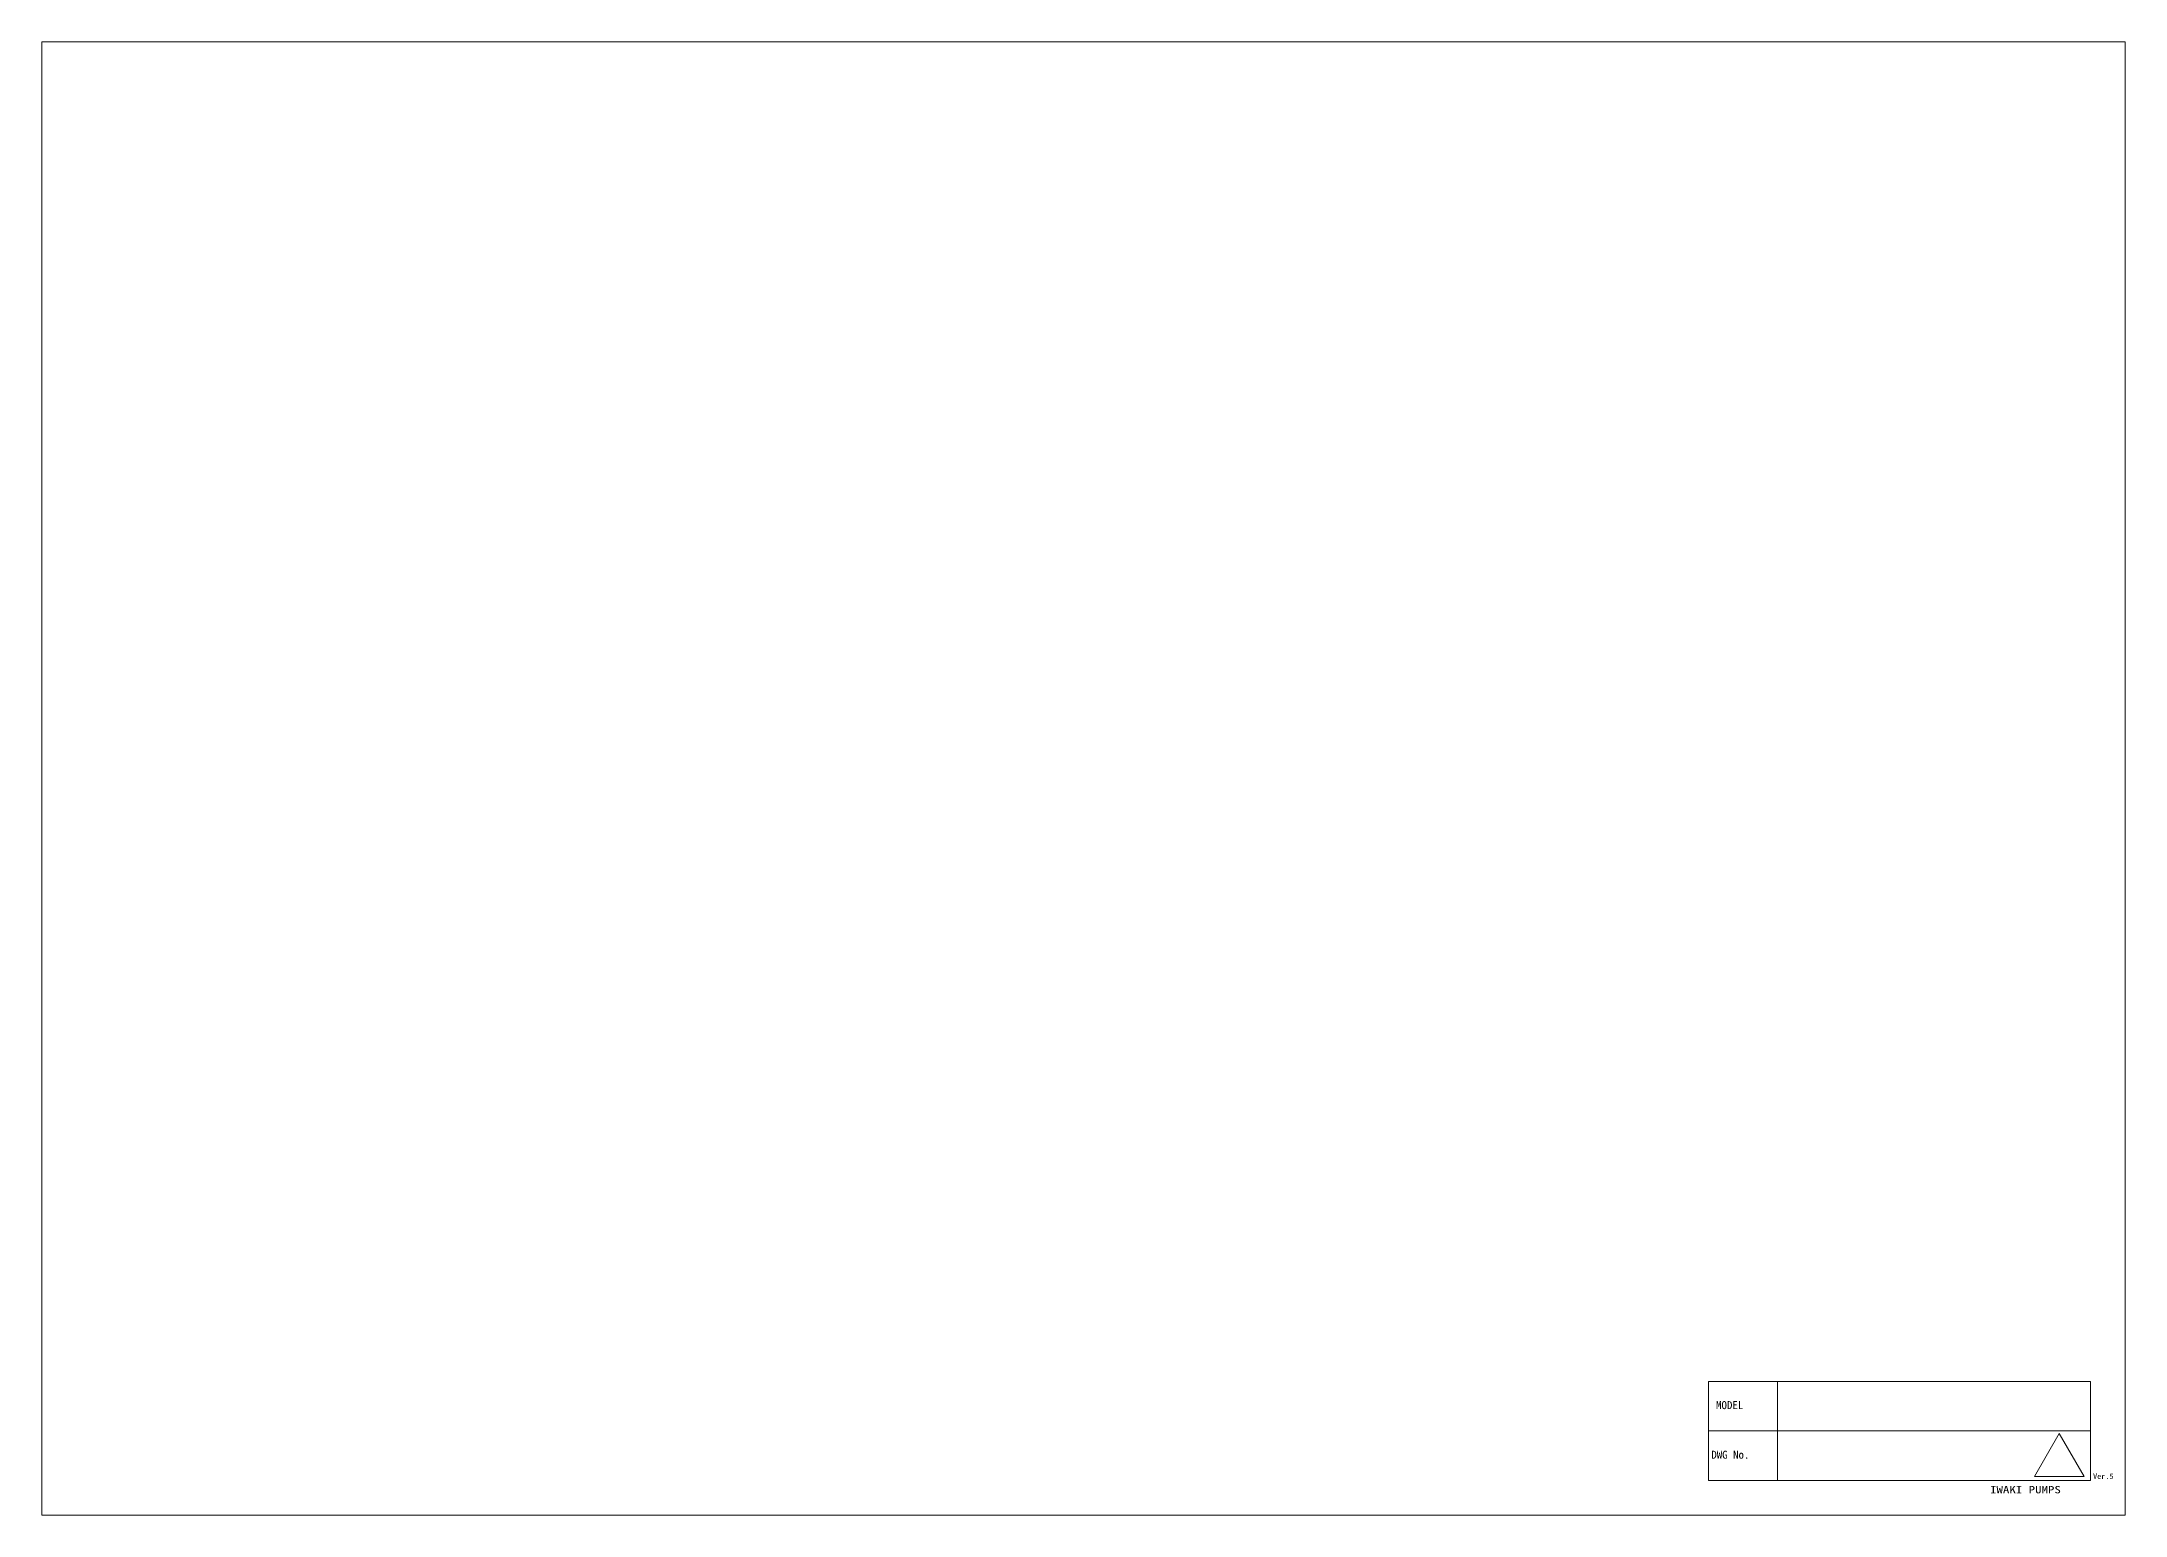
# Model space of a CAD drawing. Units: millimetres at full size. Extents: x -2818 to 571, y -785 to 714.
# Drawn here: x -2818 to -718, y -785 to 700 of the extents above; entities that cross this region are included whole.
import ezdxf
from ezdxf.enums import TextEntityAlignment as Align

# ---------------------------------------------------------------- set-up
doc = ezdxf.new("R2010")
doc.units = ezdxf.units.MM
doc.header["$LTSCALE"] = 0.88
for name, color, linetype in [('0-1_AM_0', 7, 'Continuous'), ('0-8_ZUWAKU-AM_11', 7, 'Continuous'), ('0-9_ZUWAKU-AM_6', 7, 'Continuous'), ('0-A_ZUWAKU-AM_2', 7, 'Continuous')]:
    doc.layers.add(name, color=color, linetype=linetype)
doc.layers.add('0-7_ZUWAKU-AM_0', color=7, linetype='Continuous', lineweight=18)
doc.styles.add('ＭＳ ゴシック', font='')
doc.styles.get('ＭＳ ゴシック').set_extended_font_data('MS Gothic')

# ---------------------------------------------------------------- blocks, each defined once
blk = doc.blocks.new('0DXFF_A3')
at = {"layer": '0-7_ZUWAKU-AM_0'}
for p, q in [((-353.5, 288.5), (-353.5, -8.5)), ((66.5, 288.5), (-353.5, 288.5)), ((66.5, -8.5), (66.5, 288.5)), ((-3.6, -1.5), (-3.6, 18.5)), ((59.5, 8.5), (-17.5, 8.5)), ((-353.5, -8.5), (66.5, -8.5))]:
    blk.add_line(p, q, dxfattribs=at)
for points in [[(59.5, -1.5), (-17.5, -1.5), (-17.5, 18.5), (59.5, 18.5)], [(48.1884, -0.7), (58.1884, -0.7), (53.1884, 7.9603)]]:
    blk.add_lwpolyline(points, close=True, dxfattribs=at)
at = {"layer": '0-8_ZUWAKU-AM_11', "style": 'ＭＳ ゴシック'}
blk.add_text('Ver.5', height=1.1, dxfattribs=at).set_placement((60, -1.5), align=Align.BOTTOM_LEFT)
at = {"layer": '0-9_ZUWAKU-AM_6', "style": 'ＭＳ ゴシック'}
for s, p in [('MODEL', (-15.9944, 12.4185)), ('DWG No.', (-16.9522, 2.4247))]:
    blk.add_text(s, height=1.613, dxfattribs=at).set_placement(p, align=Align.BOTTOM_LEFT)
at = {"layer": '0-A_ZUWAKU-AM_2', "style": 'ＭＳ ゴシック', "width": 1.3}
blk.add_text('IWAKI PUMPS', height=1.466, dxfattribs=at).set_placement((39.234, -4.5), align=Align.BOTTOM_LEFT)

msp = doc.modelspace()

# ---------------------------------------------------------------- block references
at = {"layer": '0-1_AM_0', "xscale": 5, "yscale": 5}
msp.add_blockref('0DXFF_A3', (-1050, -742.5), dxfattribs=at)

doc.saveas('drawing.dxf')
